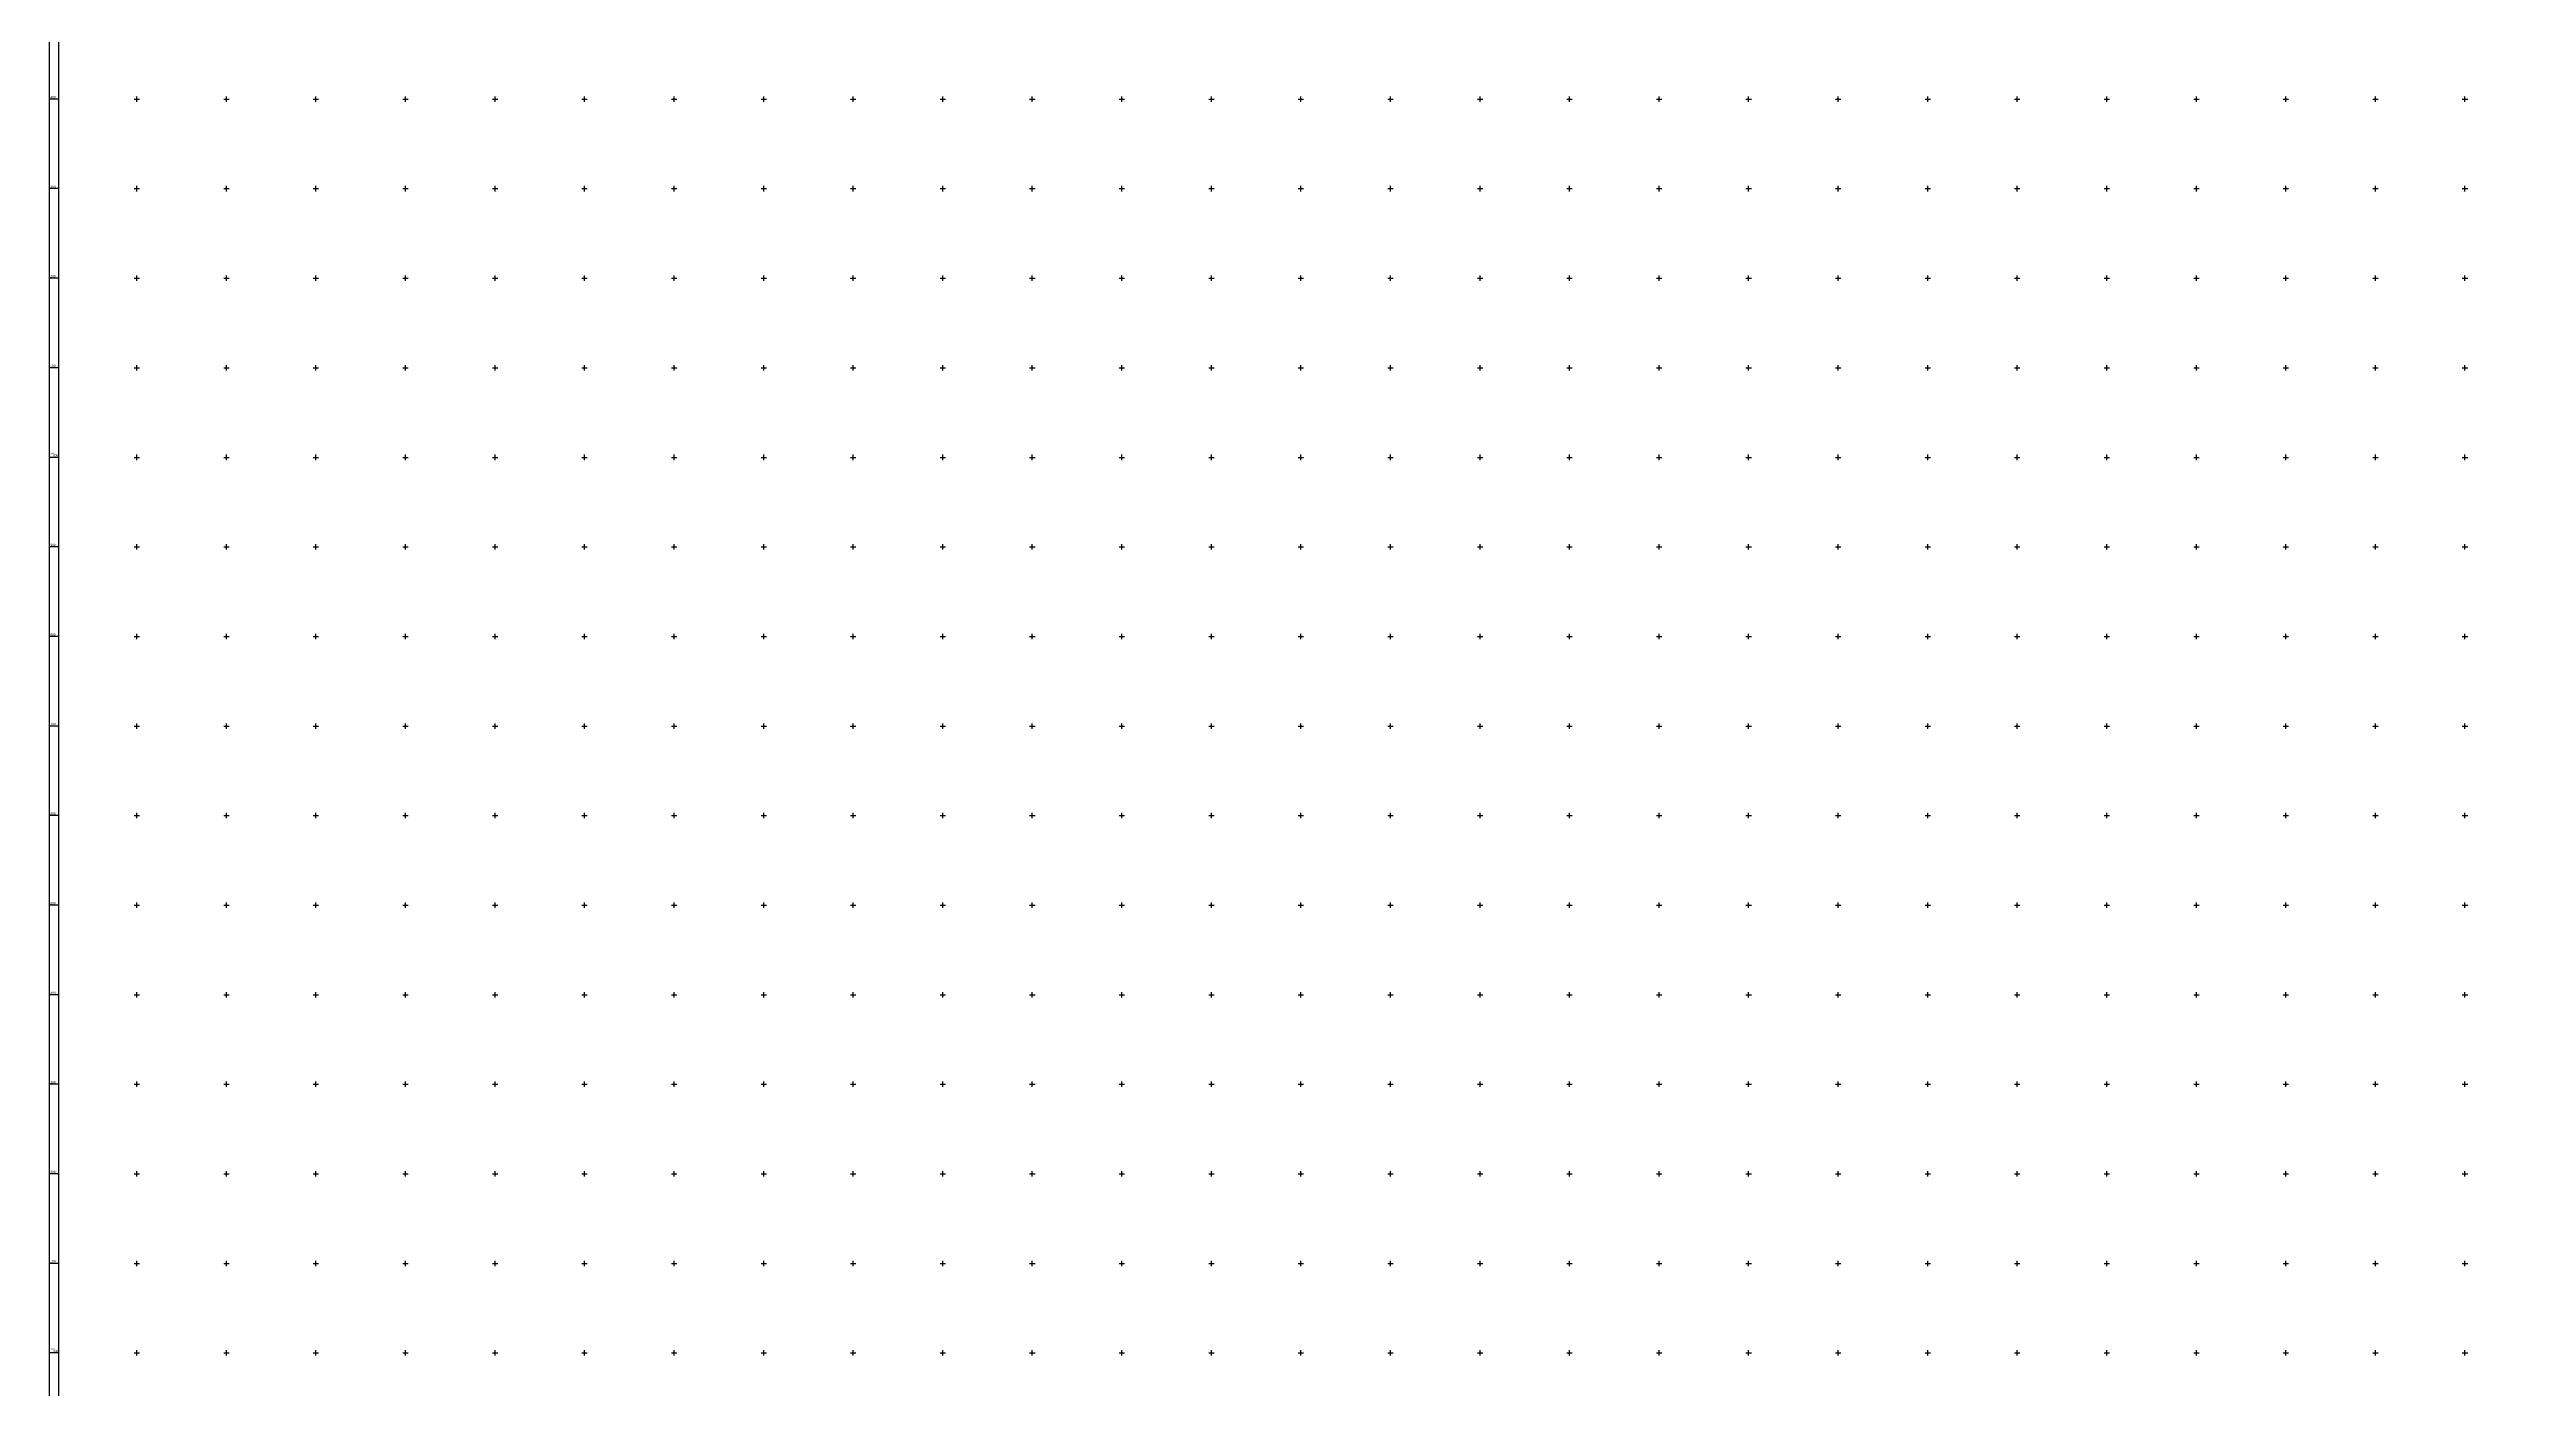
# Model space of a CAD drawing. Extents: x 542197 to 550482, y 1822129 to 1845893.
# Drawn here: x 542202 to 544969, y 1839960 to 1841455 of the extents above; entities that cross this region are included whole.
import ezdxf

# ---------------------------------------------------------------- set-up
doc = ezdxf.new("R2010")
doc.units = 0
doc.layers.add('Level 63', color=7, linetype='Continuous')

msp = doc.modelspace()

# ---------------------------------------------------------------- linework, layer by layer
at = {"layer": 'Level 63'}
for p, q in [((542212.9, 1841400), (542202.4, 1841400)), ((542297, 1841400), (542303, 1841400)), ((542300, 1841397), (542300, 1841403)), ((542397, 1841400), (542403, 1841400)), ((542400, 1841397), (542400, 1841403)), ((542497, 1841400), (542503, 1841400)), ((542500, 1841397), (542500, 1841403)), ((542597, 1841400), (542603, 1841400)), ((542600, 1841397), (542600, 1841403)), ((542697, 1841400), (542703, 1841400)), ((542700, 1841397), (542700, 1841403)), ((542797, 1841400), (542803, 1841400)), ((542800, 1841397), (542800, 1841403)), ((542897, 1841400), (542903, 1841400)), ((542900, 1841397), (542900, 1841403)), ((542997, 1841400), (543003, 1841400)), ((543000, 1841397), (543000, 1841403)), ((543097, 1841400), (543103, 1841400)), ((543100, 1841397), (543100, 1841403)), ((543197, 1841400), (543203, 1841400)), ((543200, 1841397), (543200, 1841403)), ((543297, 1841400), (543303, 1841400)), ((543300, 1841397), (543300, 1841403)), ((543397, 1841400), (543403, 1841400)), ((543400, 1841397), (543400, 1841403)), ((543497, 1841400), (543503, 1841400)), ((543500, 1841397), (543500, 1841403)), ((543597, 1841400), (543603, 1841400)), ((543600, 1841397), (543600, 1841403)), ((543697, 1841400), (543703, 1841400)), ((543700, 1841397), (543700, 1841403)), ((543797, 1841400), (543803, 1841400)), ((543800, 1841397), (543800, 1841403)), ((543897, 1841400), (543903, 1841400)), ((543900, 1841397), (543900, 1841403)), ((543997, 1841400), (544003, 1841400)), ((544000, 1841397), (544000, 1841403)), ((544097, 1841400), (544103, 1841400)), ((544100, 1841397), (544100, 1841403)), ((544197, 1841400), (544203, 1841400)), ((544200, 1841397), (544200, 1841403)), ((544297, 1841400), (544303, 1841400)), ((544300, 1841397), (544300, 1841403)), ((544397, 1841400), (544403, 1841400)), ((544400, 1841397), (544400, 1841403)), ((544497, 1841400), (544503, 1841400)), ((544500, 1841397), (544500, 1841403)), ((544597, 1841400), (544603, 1841400)), ((544600, 1841397), (544600, 1841403)), ((544697, 1841400), (544703, 1841400)), ((544700, 1841397), (544700, 1841403)), ((544797, 1841400), (544803, 1841400)), ((544800, 1841397), (544800, 1841403)), ((544897, 1841400), (544903, 1841400)), ((544900, 1841397), (544900, 1841403)), ((542212.9, 1841300), (542202.4, 1841300)), ((542297, 1841300), (542303, 1841300)), ((542300, 1841297), (542300, 1841303)), ((542397, 1841300), (542403, 1841300)), ((542400, 1841297), (542400, 1841303)), ((542497, 1841300), (542503, 1841300)), ((542500, 1841297), (542500, 1841303)), ((542597, 1841300), (542603, 1841300)), ((542600, 1841297), (542600, 1841303)), ((542697, 1841300), (542703, 1841300)), ((542700, 1841297), (542700, 1841303)), ((542797, 1841300), (542803, 1841300)), ((542800, 1841297), (542800, 1841303)), ((542897, 1841300), (542903, 1841300)), ((542900, 1841297), (542900, 1841303)), ((542997, 1841300), (543003, 1841300)), ((543000, 1841297), (543000, 1841303)), ((543097, 1841300), (543103, 1841300)), ((543100, 1841297), (543100, 1841303)), ((543197, 1841300), (543203, 1841300)), ((543200, 1841297), (543200, 1841303)), ((543297, 1841300), (543303, 1841300)), ((543300, 1841297), (543300, 1841303)), ((543397, 1841300), (543403, 1841300)), ((543400, 1841297), (543400, 1841303)), ((543497, 1841300), (543503, 1841300)), ((543500, 1841297), (543500, 1841303)), ((543597, 1841300), (543603, 1841300)), ((543600, 1841297), (543600, 1841303)), ((543697, 1841300), (543703, 1841300)), ((543700, 1841297), (543700, 1841303)), ((543797, 1841300), (543803, 1841300)), ((543800, 1841297), (543800, 1841303)), ((543897, 1841300), (543903, 1841300)), ((543900, 1841297), (543900, 1841303)), ((543997, 1841300), (544003, 1841300)), ((544000, 1841297), (544000, 1841303)), ((544097, 1841300), (544103, 1841300)), ((544100, 1841297), (544100, 1841303)), ((544197, 1841300), (544203, 1841300)), ((544200, 1841297), (544200, 1841303)), ((544297, 1841300), (544303, 1841300)), ((544300, 1841297), (544300, 1841303)), ((544397, 1841300), (544403, 1841300)), ((544400, 1841297), (544400, 1841303)), ((544497, 1841300), (544503, 1841300)), ((544500, 1841297), (544500, 1841303)), ((544597, 1841300), (544603, 1841300)), ((544600, 1841297), (544600, 1841303)), ((544697, 1841300), (544703, 1841300)), ((544700, 1841297), (544700, 1841303)), ((544797, 1841300), (544803, 1841300)), ((544800, 1841297), (544800, 1841303)), ((544897, 1841300), (544903, 1841300)), ((544900, 1841297), (544900, 1841303)), ((542212.9, 1841200), (542202.4, 1841200)), ((542297, 1841200), (542303, 1841200)), ((542300, 1841197), (542300, 1841203)), ((542397, 1841200), (542403, 1841200)), ((542400, 1841197), (542400, 1841203)), ((542497, 1841200), (542503, 1841200)), ((542500, 1841197), (542500, 1841203)), ((542597, 1841200), (542603, 1841200)), ((542600, 1841197), (542600, 1841203)), ((542697, 1841200), (542703, 1841200)), ((542700, 1841197), (542700, 1841203)), ((542797, 1841200), (542803, 1841200)), ((542800, 1841197), (542800, 1841203)), ((542897, 1841200), (542903, 1841200)), ((542900, 1841197), (542900, 1841203)), ((542997, 1841200), (543003, 1841200)), ((543000, 1841197), (543000, 1841203)), ((543097, 1841200), (543103, 1841200)), ((543100, 1841197), (543100, 1841203)), ((543197, 1841200), (543203, 1841200)), ((543200, 1841197), (543200, 1841203)), ((543297, 1841200), (543303, 1841200)), ((543300, 1841197), (543300, 1841203)), ((543397, 1841200), (543403, 1841200)), ((543400, 1841197), (543400, 1841203)), ((543497, 1841200), (543503, 1841200)), ((543500, 1841197), (543500, 1841203)), ((543597, 1841200), (543603, 1841200)), ((543600, 1841197), (543600, 1841203)), ((543697, 1841200), (543703, 1841200)), ((543700, 1841197), (543700, 1841203)), ((543797, 1841200), (543803, 1841200)), ((543800, 1841197), (543800, 1841203)), ((543897, 1841200), (543903, 1841200)), ((543900, 1841197), (543900, 1841203)), ((543997, 1841200), (544003, 1841200)), ((544000, 1841197), (544000, 1841203)), ((544097, 1841200), (544103, 1841200)), ((544100, 1841197), (544100, 1841203)), ((544197, 1841200), (544203, 1841200)), ((544200, 1841197), (544200, 1841203)), ((544297, 1841200), (544303, 1841200)), ((544300, 1841197), (544300, 1841203)), ((544397, 1841200), (544403, 1841200)), ((544400, 1841197), (544400, 1841203)), ((544497, 1841200), (544503, 1841200)), ((544500, 1841197), (544500, 1841203)), ((544597, 1841200), (544603, 1841200)), ((544600, 1841197), (544600, 1841203)), ((544697, 1841200), (544703, 1841200)), ((544700, 1841197), (544700, 1841203)), ((544797, 1841200), (544803, 1841200)), ((544800, 1841197), (544800, 1841203)), ((544897, 1841200), (544903, 1841200)), ((544900, 1841197), (544900, 1841203)), ((542212.9, 1841100), (542202.4, 1841100)), ((542297, 1841100), (542303, 1841100)), ((542300, 1841097), (542300, 1841103)), ((542397, 1841100), (542403, 1841100)), ((542400, 1841097), (542400, 1841103)), ((542497, 1841100), (542503, 1841100)), ((542500, 1841097), (542500, 1841103)), ((542597, 1841100), (542603, 1841100)), ((542600, 1841097), (542600, 1841103)), ((542697, 1841100), (542703, 1841100)), ((542700, 1841097), (542700, 1841103)), ((542797, 1841100), (542803, 1841100)), ((542800, 1841097), (542800, 1841103)), ((542897, 1841100), (542903, 1841100)), ((542900, 1841097), (542900, 1841103)), ((542997, 1841100), (543003, 1841100)), ((543000, 1841097), (543000, 1841103)), ((543097, 1841100), (543103, 1841100)), ((543100, 1841097), (543100, 1841103)), ((543197, 1841100), (543203, 1841100)), ((543200, 1841097), (543200, 1841103)), ((543297, 1841100), (543303, 1841100)), ((543300, 1841097), (543300, 1841103)), ((543397, 1841100), (543403, 1841100)), ((543400, 1841097), (543400, 1841103)), ((543497, 1841100), (543503, 1841100)), ((543500, 1841097), (543500, 1841103)), ((543597, 1841100), (543603, 1841100)), ((543600, 1841097), (543600, 1841103)), ((543697, 1841100), (543703, 1841100)), ((543700, 1841097), (543700, 1841103)), ((543797, 1841100), (543803, 1841100)), ((543800, 1841097), (543800, 1841103)), ((543897, 1841100), (543903, 1841100)), ((543900, 1841097), (543900, 1841103)), ((543997, 1841100), (544003, 1841100)), ((544000, 1841097), (544000, 1841103)), ((544097, 1841100), (544103, 1841100)), ((544100, 1841097), (544100, 1841103)), ((544197, 1841100), (544203, 1841100)), ((544200, 1841097), (544200, 1841103)), ((544297, 1841100), (544303, 1841100)), ((544300, 1841097), (544300, 1841103)), ((544397, 1841100), (544403, 1841100)), ((544400, 1841097), (544400, 1841103)), ((544497, 1841100), (544503, 1841100)), ((544500, 1841097), (544500, 1841103)), ((544597, 1841100), (544603, 1841100)), ((544600, 1841097), (544600, 1841103)), ((544697, 1841100), (544703, 1841100)), ((544700, 1841097), (544700, 1841103)), ((544797, 1841100), (544803, 1841100)), ((544800, 1841097), (544800, 1841103)), ((544897, 1841100), (544903, 1841100)), ((544900, 1841097), (544900, 1841103)), ((542212.9, 1841000), (542202.4, 1841000)), ((542297, 1841000), (542303, 1841000)), ((542300, 1840997), (542300, 1841003)), ((542397, 1841000), (542403, 1841000)), ((542400, 1840997), (542400, 1841003)), ((542497, 1841000), (542503, 1841000)), ((542500, 1840997), (542500, 1841003)), ((542597, 1841000), (542603, 1841000)), ((542600, 1840997), (542600, 1841003)), ((542697, 1841000), (542703, 1841000)), ((542700, 1840997), (542700, 1841003)), ((542797, 1841000), (542803, 1841000)), ((542800, 1840997), (542800, 1841003)), ((542897, 1841000), (542903, 1841000)), ((542900, 1840997), (542900, 1841003)), ((542997, 1841000), (543003, 1841000)), ((543000, 1840997), (543000, 1841003)), ((543097, 1841000), (543103, 1841000)), ((543100, 1840997), (543100, 1841003)), ((543197, 1841000), (543203, 1841000)), ((543200, 1840997), (543200, 1841003)), ((543297, 1841000), (543303, 1841000)), ((543300, 1840997), (543300, 1841003)), ((543397, 1841000), (543403, 1841000)), ((543400, 1840997), (543400, 1841003)), ((543497, 1841000), (543503, 1841000)), ((543500, 1840997), (543500, 1841003)), ((543597, 1841000), (543603, 1841000)), ((543600, 1840997), (543600, 1841003)), ((543697, 1841000), (543703, 1841000)), ((543700, 1840997), (543700, 1841003)), ((543797, 1841000), (543803, 1841000)), ((543800, 1840997), (543800, 1841003)), ((543897, 1841000), (543903, 1841000)), ((543900, 1840997), (543900, 1841003)), ((543997, 1841000), (544003, 1841000)), ((544000, 1840997), (544000, 1841003)), ((544097, 1841000), (544103, 1841000)), ((544100, 1840997), (544100, 1841003)), ((544197, 1841000), (544203, 1841000)), ((544200, 1840997), (544200, 1841003)), ((544297, 1841000), (544303, 1841000)), ((544300, 1840997), (544300, 1841003)), ((544397, 1841000), (544403, 1841000)), ((544400, 1840997), (544400, 1841003)), ((544497, 1841000), (544503, 1841000)), ((544500, 1840997), (544500, 1841003)), ((544597, 1841000), (544603, 1841000)), ((544600, 1840997), (544600, 1841003)), ((544697, 1841000), (544703, 1841000)), ((544700, 1840997), (544700, 1841003)), ((544797, 1841000), (544803, 1841000)), ((544800, 1840997), (544800, 1841003)), ((544897, 1841000), (544903, 1841000)), ((544900, 1840997), (544900, 1841003)), ((542212.9, 1840900), (542202.4, 1840900)), ((542297, 1840900), (542303, 1840900)), ((542300, 1840897), (542300, 1840903)), ((542397, 1840900), (542403, 1840900)), ((542400, 1840897), (542400, 1840903)), ((542497, 1840900), (542503, 1840900)), ((542500, 1840897), (542500, 1840903)), ((542597, 1840900), (542603, 1840900)), ((542600, 1840897), (542600, 1840903)), ((542697, 1840900), (542703, 1840900)), ((542700, 1840897), (542700, 1840903)), ((542797, 1840900), (542803, 1840900)), ((542800, 1840897), (542800, 1840903)), ((542897, 1840900), (542903, 1840900)), ((542900, 1840897), (542900, 1840903)), ((542997, 1840900), (543003, 1840900)), ((543000, 1840897), (543000, 1840903)), ((543097, 1840900), (543103, 1840900)), ((543100, 1840897), (543100, 1840903)), ((543197, 1840900), (543203, 1840900)), ((543200, 1840897), (543200, 1840903)), ((543297, 1840900), (543303, 1840900)), ((543300, 1840897), (543300, 1840903)), ((543397, 1840900), (543403, 1840900)), ((543400, 1840897), (543400, 1840903)), ((543497, 1840900), (543503, 1840900)), ((543500, 1840897), (543500, 1840903)), ((543597, 1840900), (543603, 1840900)), ((543600, 1840897), (543600, 1840903)), ((543697, 1840900), (543703, 1840900)), ((543700, 1840897), (543700, 1840903)), ((543797, 1840900), (543803, 1840900)), ((543800, 1840897), (543800, 1840903)), ((543897, 1840900), (543903, 1840900)), ((543900, 1840897), (543900, 1840903)), ((543997, 1840900), (544003, 1840900)), ((544000, 1840897), (544000, 1840903)), ((544097, 1840900), (544103, 1840900)), ((544100, 1840897), (544100, 1840903)), ((544197, 1840900), (544203, 1840900)), ((544200, 1840897), (544200, 1840903)), ((544297, 1840900), (544303, 1840900)), ((544300, 1840897), (544300, 1840903)), ((544397, 1840900), (544403, 1840900)), ((544400, 1840897), (544400, 1840903)), ((544497, 1840900), (544503, 1840900)), ((544500, 1840897), (544500, 1840903)), ((544597, 1840900), (544603, 1840900)), ((544600, 1840897), (544600, 1840903)), ((544697, 1840900), (544703, 1840900)), ((544700, 1840897), (544700, 1840903)), ((544797, 1840900), (544803, 1840900)), ((544800, 1840897), (544800, 1840903)), ((544897, 1840900), (544903, 1840900)), ((544900, 1840897), (544900, 1840903)), ((542212.9, 1840800), (542202.4, 1840800)), ((542297, 1840800), (542303, 1840800)), ((542300, 1840797), (542300, 1840803)), ((542397, 1840800), (542403, 1840800)), ((542400, 1840797), (542400, 1840803)), ((542497, 1840800), (542503, 1840800)), ((542500, 1840797), (542500, 1840803)), ((542597, 1840800), (542603, 1840800)), ((542600, 1840797), (542600, 1840803)), ((542697, 1840800), (542703, 1840800)), ((542700, 1840797), (542700, 1840803)), ((542797, 1840800), (542803, 1840800)), ((542800, 1840797), (542800, 1840803)), ((542897, 1840800), (542903, 1840800)), ((542900, 1840797), (542900, 1840803)), ((542997, 1840800), (543003, 1840800)), ((543000, 1840797), (543000, 1840803)), ((543097, 1840800), (543103, 1840800)), ((543100, 1840797), (543100, 1840803)), ((543197, 1840800), (543203, 1840800)), ((543200, 1840797), (543200, 1840803)), ((543297, 1840800), (543303, 1840800)), ((543300, 1840797), (543300, 1840803)), ((543397, 1840800), (543403, 1840800)), ((543400, 1840797), (543400, 1840803)), ((543497, 1840800), (543503, 1840800)), ((543500, 1840797), (543500, 1840803)), ((543597, 1840800), (543603, 1840800)), ((543600, 1840797), (543600, 1840803)), ((543697, 1840800), (543703, 1840800)), ((543700, 1840797), (543700, 1840803)), ((543797, 1840800), (543803, 1840800)), ((543800, 1840797), (543800, 1840803)), ((543897, 1840800), (543903, 1840800)), ((543900, 1840797), (543900, 1840803)), ((543997, 1840800), (544003, 1840800)), ((544000, 1840797), (544000, 1840803)), ((544097, 1840800), (544103, 1840800)), ((544100, 1840797), (544100, 1840803)), ((544197, 1840800), (544203, 1840800)), ((544200, 1840797), (544200, 1840803)), ((544297, 1840800), (544303, 1840800)), ((544300, 1840797), (544300, 1840803)), ((544397, 1840800), (544403, 1840800)), ((544400, 1840797), (544400, 1840803)), ((544497, 1840800), (544503, 1840800)), ((544500, 1840797), (544500, 1840803)), ((544597, 1840800), (544603, 1840800)), ((544600, 1840797), (544600, 1840803)), ((544697, 1840800), (544703, 1840800)), ((544700, 1840797), (544700, 1840803)), ((544797, 1840800), (544803, 1840800)), ((544800, 1840797), (544800, 1840803)), ((544897, 1840800), (544903, 1840800)), ((544900, 1840797), (544900, 1840803)), ((542212.9, 1840700), (542202.4, 1840700)), ((542297, 1840700), (542303, 1840700)), ((542300, 1840697), (542300, 1840703)), ((542397, 1840700), (542403, 1840700)), ((542400, 1840697), (542400, 1840703)), ((542497, 1840700), (542503, 1840700)), ((542500, 1840697), (542500, 1840703)), ((542597, 1840700), (542603, 1840700)), ((542600, 1840697), (542600, 1840703)), ((542697, 1840700), (542703, 1840700)), ((542700, 1840697), (542700, 1840703)), ((542797, 1840700), (542803, 1840700)), ((542800, 1840697), (542800, 1840703)), ((542897, 1840700), (542903, 1840700)), ((542900, 1840697), (542900, 1840703)), ((542997, 1840700), (543003, 1840700)), ((543000, 1840697), (543000, 1840703)), ((543097, 1840700), (543103, 1840700)), ((543100, 1840697), (543100, 1840703)), ((543197, 1840700), (543203, 1840700)), ((543200, 1840697), (543200, 1840703)), ((543297, 1840700), (543303, 1840700)), ((543300, 1840697), (543300, 1840703)), ((543397, 1840700), (543403, 1840700)), ((543400, 1840697), (543400, 1840703)), ((543497, 1840700), (543503, 1840700)), ((543500, 1840697), (543500, 1840703)), ((543597, 1840700), (543603, 1840700)), ((543600, 1840697), (543600, 1840703)), ((543697, 1840700), (543703, 1840700)), ((543700, 1840697), (543700, 1840703)), ((543797, 1840700), (543803, 1840700)), ((543800, 1840697), (543800, 1840703)), ((543897, 1840700), (543903, 1840700)), ((543900, 1840697), (543900, 1840703)), ((543997, 1840700), (544003, 1840700)), ((544000, 1840697), (544000, 1840703)), ((544097, 1840700), (544103, 1840700)), ((544100, 1840697), (544100, 1840703)), ((544197, 1840700), (544203, 1840700)), ((544200, 1840697), (544200, 1840703)), ((544297, 1840700), (544303, 1840700)), ((544300, 1840697), (544300, 1840703)), ((544397, 1840700), (544403, 1840700)), ((544400, 1840697), (544400, 1840703)), ((544497, 1840700), (544503, 1840700)), ((544500, 1840697), (544500, 1840703)), ((544597, 1840700), (544603, 1840700)), ((544600, 1840697), (544600, 1840703)), ((544697, 1840700), (544703, 1840700)), ((544700, 1840697), (544700, 1840703)), ((544797, 1840700), (544803, 1840700)), ((544800, 1840697), (544800, 1840703)), ((544897, 1840700), (544903, 1840700)), ((544900, 1840697), (544900, 1840703)), ((542212.9, 1840600), (542202.4, 1840600)), ((542297, 1840600), (542303, 1840600)), ((542300, 1840597), (542300, 1840603)), ((542397, 1840600), (542403, 1840600)), ((542400, 1840597), (542400, 1840603)), ((542497, 1840600), (542503, 1840600)), ((542500, 1840597), (542500, 1840603)), ((542597, 1840600), (542603, 1840600)), ((542600, 1840597), (542600, 1840603)), ((542697, 1840600), (542703, 1840600)), ((542700, 1840597), (542700, 1840603)), ((542797, 1840600), (542803, 1840600)), ((542800, 1840597), (542800, 1840603)), ((542897, 1840600), (542903, 1840600)), ((542900, 1840597), (542900, 1840603)), ((542997, 1840600), (543003, 1840600)), ((543000, 1840597), (543000, 1840603)), ((543097, 1840600), (543103, 1840600)), ((543100, 1840597), (543100, 1840603)), ((543197, 1840600), (543203, 1840600)), ((543200, 1840597), (543200, 1840603)), ((543297, 1840600), (543303, 1840600)), ((543300, 1840597), (543300, 1840603)), ((543397, 1840600), (543403, 1840600)), ((543400, 1840597), (543400, 1840603)), ((543497, 1840600), (543503, 1840600)), ((543500, 1840597), (543500, 1840603)), ((543597, 1840600), (543603, 1840600)), ((543600, 1840597), (543600, 1840603)), ((543697, 1840600), (543703, 1840600)), ((543700, 1840597), (543700, 1840603)), ((543797, 1840600), (543803, 1840600)), ((543800, 1840597), (543800, 1840603)), ((543897, 1840600), (543903, 1840600)), ((543900, 1840597), (543900, 1840603)), ((543997, 1840600), (544003, 1840600)), ((544000, 1840597), (544000, 1840603)), ((544097, 1840600), (544103, 1840600)), ((544100, 1840597), (544100, 1840603)), ((544197, 1840600), (544203, 1840600)), ((544200, 1840597), (544200, 1840603)), ((544297, 1840600), (544303, 1840600)), ((544300, 1840597), (544300, 1840603)), ((544397, 1840600), (544403, 1840600)), ((544400, 1840597), (544400, 1840603)), ((544497, 1840600), (544503, 1840600)), ((544500, 1840597), (544500, 1840603)), ((544597, 1840600), (544603, 1840600)), ((544600, 1840597), (544600, 1840603)), ((544697, 1840600), (544703, 1840600)), ((544700, 1840597), (544700, 1840603)), ((544797, 1840600), (544803, 1840600)), ((544800, 1840597), (544800, 1840603)), ((544897, 1840600), (544903, 1840600)), ((544900, 1840597), (544900, 1840603)), ((542212.9, 1840500), (542202.4, 1840500)), ((542297, 1840500), (542303, 1840500)), ((542300, 1840497), (542300, 1840503)), ((542397, 1840500), (542403, 1840500)), ((542400, 1840497), (542400, 1840503)), ((542497, 1840500), (542503, 1840500)), ((542500, 1840497), (542500, 1840503)), ((542597, 1840500), (542603, 1840500)), ((542600, 1840497), (542600, 1840503)), ((542697, 1840500), (542703, 1840500)), ((542700, 1840497), (542700, 1840503)), ((542797, 1840500), (542803, 1840500)), ((542800, 1840497), (542800, 1840503)), ((542897, 1840500), (542903, 1840500)), ((542900, 1840497), (542900, 1840503)), ((542997, 1840500), (543003, 1840500)), ((543000, 1840497), (543000, 1840503)), ((543097, 1840500), (543103, 1840500)), ((543100, 1840497), (543100, 1840503)), ((543197, 1840500), (543203, 1840500)), ((543200, 1840497), (543200, 1840503)), ((543297, 1840500), (543303, 1840500)), ((543300, 1840497), (543300, 1840503)), ((543397, 1840500), (543403, 1840500)), ((543400, 1840497), (543400, 1840503)), ((543497, 1840500), (543503, 1840500)), ((543500, 1840497), (543500, 1840503)), ((543597, 1840500), (543603, 1840500)), ((543600, 1840497), (543600, 1840503)), ((543697, 1840500), (543703, 1840500)), ((543700, 1840497), (543700, 1840503)), ((543797, 1840500), (543803, 1840500)), ((543800, 1840497), (543800, 1840503)), ((543897, 1840500), (543903, 1840500)), ((543900, 1840497), (543900, 1840503)), ((543997, 1840500), (544003, 1840500)), ((544000, 1840497), (544000, 1840503)), ((544097, 1840500), (544103, 1840500)), ((544100, 1840497), (544100, 1840503)), ((544197, 1840500), (544203, 1840500)), ((544200, 1840497), (544200, 1840503)), ((544297, 1840500), (544303, 1840500)), ((544300, 1840497), (544300, 1840503)), ((544397, 1840500), (544403, 1840500)), ((544400, 1840497), (544400, 1840503)), ((544497, 1840500), (544503, 1840500)), ((544500, 1840497), (544500, 1840503)), ((544597, 1840500), (544603, 1840500)), ((544600, 1840497), (544600, 1840503)), ((544697, 1840500), (544703, 1840500)), ((544700, 1840497), (544700, 1840503)), ((544797, 1840500), (544803, 1840500)), ((544800, 1840497), (544800, 1840503)), ((544897, 1840500), (544903, 1840500)), ((544900, 1840497), (544900, 1840503)), ((542212.9, 1840400), (542202.4, 1840400)), ((542297, 1840400), (542303, 1840400)), ((542300, 1840397), (542300, 1840403)), ((542397, 1840400), (542403, 1840400)), ((542400, 1840397), (542400, 1840403)), ((542497, 1840400), (542503, 1840400)), ((542500, 1840397), (542500, 1840403)), ((542597, 1840400), (542603, 1840400)), ((542600, 1840397), (542600, 1840403)), ((542697, 1840400), (542703, 1840400)), ((542700, 1840397), (542700, 1840403)), ((542797, 1840400), (542803, 1840400)), ((542800, 1840397), (542800, 1840403)), ((542897, 1840400), (542903, 1840400)), ((542900, 1840397), (542900, 1840403)), ((542997, 1840400), (543003, 1840400)), ((543000, 1840397), (543000, 1840403)), ((543097, 1840400), (543103, 1840400)), ((543100, 1840397), (543100, 1840403)), ((543197, 1840400), (543203, 1840400)), ((543200, 1840397), (543200, 1840403)), ((543297, 1840400), (543303, 1840400)), ((543300, 1840397), (543300, 1840403)), ((543397, 1840400), (543403, 1840400)), ((543400, 1840397), (543400, 1840403)), ((543497, 1840400), (543503, 1840400)), ((543500, 1840397), (543500, 1840403)), ((543597, 1840400), (543603, 1840400)), ((543600, 1840397), (543600, 1840403)), ((543697, 1840400), (543703, 1840400)), ((543700, 1840397), (543700, 1840403)), ((543797, 1840400), (543803, 1840400)), ((543800, 1840397), (543800, 1840403)), ((543897, 1840400), (543903, 1840400)), ((543900, 1840397), (543900, 1840403)), ((543997, 1840400), (544003, 1840400)), ((544000, 1840397), (544000, 1840403)), ((544097, 1840400), (544103, 1840400)), ((544100, 1840397), (544100, 1840403)), ((544197, 1840400), (544203, 1840400)), ((544200, 1840397), (544200, 1840403)), ((544297, 1840400), (544303, 1840400)), ((544300, 1840397), (544300, 1840403)), ((544397, 1840400), (544403, 1840400)), ((544400, 1840397), (544400, 1840403)), ((544497, 1840400), (544503, 1840400)), ((544500, 1840397), (544500, 1840403)), ((544597, 1840400), (544603, 1840400)), ((544600, 1840397), (544600, 1840403)), ((544697, 1840400), (544703, 1840400)), ((544700, 1840397), (544700, 1840403)), ((544797, 1840400), (544803, 1840400)), ((544800, 1840397), (544800, 1840403)), ((544897, 1840400), (544903, 1840400)), ((544900, 1840397), (544900, 1840403)), ((542300, 1840297), (542300, 1840303)), ((542400, 1840297), (542400, 1840303)), ((542500, 1840297), (542500, 1840303)), ((542600, 1840297), (542600, 1840303)), ((542700, 1840297), (542700, 1840303)), ((542800, 1840297), (542800, 1840303)), ((542900, 1840297), (542900, 1840303)), ((543000, 1840297), (543000, 1840303)), ((543100, 1840297), (543100, 1840303)), ((543200, 1840297), (543200, 1840303)), ((543300, 1840297), (543300, 1840303)), ((543400, 1840297), (543400, 1840303)), ((543500, 1840297), (543500, 1840303)), ((543600, 1840297), (543600, 1840303)), ((543700, 1840297), (543700, 1840303)), ((543800, 1840297), (543800, 1840303)), ((543900, 1840297), (543900, 1840303)), ((544000, 1840297), (544000, 1840303)), ((544100, 1840297), (544100, 1840303)), ((544200, 1840297), (544200, 1840303)), ((544300, 1840297), (544300, 1840303)), ((544400, 1840297), (544400, 1840303)), ((544500, 1840297), (544500, 1840303)), ((544600, 1840297), (544600, 1840303)), ((544700, 1840297), (544700, 1840303)), ((544800, 1840297), (544800, 1840303)), ((544900, 1840297), (544900, 1840303)), ((542212.9, 1840300), (542202.4, 1840300)), ((542297, 1840300), (542303, 1840300)), ((542397, 1840300), (542403, 1840300)), ((542497, 1840300), (542503, 1840300)), ((542597, 1840300), (542603, 1840300)), ((542697, 1840300), (542703, 1840300)), ((542797, 1840300), (542803, 1840300)), ((542897, 1840300), (542903, 1840300)), ((542997, 1840300), (543003, 1840300)), ((543097, 1840300), (543103, 1840300)), ((543197, 1840300), (543203, 1840300)), ((543297, 1840300), (543303, 1840300)), ((543397, 1840300), (543403, 1840300)), ((543497, 1840300), (543503, 1840300)), ((543597, 1840300), (543603, 1840300)), ((543697, 1840300), (543703, 1840300)), ((543797, 1840300), (543803, 1840300)), ((543897, 1840300), (543903, 1840300)), ((543997, 1840300), (544003, 1840300)), ((544097, 1840300), (544103, 1840300)), ((544197, 1840300), (544203, 1840300)), ((544297, 1840300), (544303, 1840300)), ((544397, 1840300), (544403, 1840300)), ((544497, 1840300), (544503, 1840300)), ((544597, 1840300), (544603, 1840300)), ((544697, 1840300), (544703, 1840300)), ((544797, 1840300), (544803, 1840300)), ((544897, 1840300), (544903, 1840300)), ((542212.9, 1840200), (542202.4, 1840200)), ((542297, 1840200), (542303, 1840200)), ((542300, 1840197), (542300, 1840203)), ((542397, 1840200), (542403, 1840200)), ((542400, 1840197), (542400, 1840203)), ((542497, 1840200), (542503, 1840200)), ((542500, 1840197), (542500, 1840203)), ((542597, 1840200), (542603, 1840200)), ((542600, 1840197), (542600, 1840203)), ((542697, 1840200), (542703, 1840200)), ((542700, 1840197), (542700, 1840203)), ((542797, 1840200), (542803, 1840200)), ((542800, 1840197), (542800, 1840203)), ((542897, 1840200), (542903, 1840200)), ((542900, 1840197), (542900, 1840203)), ((542997, 1840200), (543003, 1840200)), ((543000, 1840197), (543000, 1840203)), ((543097, 1840200), (543103, 1840200)), ((543100, 1840197), (543100, 1840203)), ((543197, 1840200), (543203, 1840200)), ((543200, 1840197), (543200, 1840203)), ((543297, 1840200), (543303, 1840200)), ((543300, 1840197), (543300, 1840203)), ((543397, 1840200), (543403, 1840200)), ((543400, 1840197), (543400, 1840203)), ((543497, 1840200), (543503, 1840200)), ((543500, 1840197), (543500, 1840203)), ((543597, 1840200), (543603, 1840200)), ((543600, 1840197), (543600, 1840203)), ((543697, 1840200), (543703, 1840200)), ((543700, 1840197), (543700, 1840203)), ((543797, 1840200), (543803, 1840200)), ((543800, 1840197), (543800, 1840203)), ((543897, 1840200), (543903, 1840200)), ((543900, 1840197), (543900, 1840203)), ((543997, 1840200), (544003, 1840200)), ((544000, 1840197), (544000, 1840203)), ((544097, 1840200), (544103, 1840200)), ((544100, 1840197), (544100, 1840203)), ((544197, 1840200), (544203, 1840200)), ((544200, 1840197), (544200, 1840203)), ((544297, 1840200), (544303, 1840200)), ((544300, 1840197), (544300, 1840203)), ((544397, 1840200), (544403, 1840200)), ((544400, 1840197), (544400, 1840203)), ((544497, 1840200), (544503, 1840200)), ((544500, 1840197), (544500, 1840203)), ((544597, 1840200), (544603, 1840200)), ((544600, 1840197), (544600, 1840203)), ((544697, 1840200), (544703, 1840200)), ((544700, 1840197), (544700, 1840203)), ((544797, 1840200), (544803, 1840200)), ((544800, 1840197), (544800, 1840203)), ((544897, 1840200), (544903, 1840200)), ((544900, 1840197), (544900, 1840203)), ((542212.9, 1840100), (542202.4, 1840100)), ((542297, 1840100), (542303, 1840100)), ((542300, 1840097), (542300, 1840103)), ((542397, 1840100), (542403, 1840100)), ((542400, 1840097), (542400, 1840103)), ((542497, 1840100), (542503, 1840100)), ((542500, 1840097), (542500, 1840103)), ((542597, 1840100), (542603, 1840100)), ((542600, 1840097), (542600, 1840103)), ((542697, 1840100), (542703, 1840100)), ((542700, 1840097), (542700, 1840103)), ((542797, 1840100), (542803, 1840100)), ((542800, 1840097), (542800, 1840103)), ((542897, 1840100), (542903, 1840100)), ((542900, 1840097), (542900, 1840103)), ((542997, 1840100), (543003, 1840100)), ((543000, 1840097), (543000, 1840103)), ((543097, 1840100), (543103, 1840100)), ((543100, 1840097), (543100, 1840103)), ((543197, 1840100), (543203, 1840100)), ((543200, 1840097), (543200, 1840103)), ((543297, 1840100), (543303, 1840100)), ((543300, 1840097), (543300, 1840103)), ((543397, 1840100), (543403, 1840100)), ((543400, 1840097), (543400, 1840103)), ((543497, 1840100), (543503, 1840100)), ((543500, 1840097), (543500, 1840103)), ((543597, 1840100), (543603, 1840100)), ((543600, 1840097), (543600, 1840103)), ((543697, 1840100), (543703, 1840100)), ((543700, 1840097), (543700, 1840103)), ((543797, 1840100), (543803, 1840100)), ((543800, 1840097), (543800, 1840103)), ((543897, 1840100), (543903, 1840100)), ((543900, 1840097), (543900, 1840103)), ((543997, 1840100), (544003, 1840100)), ((544000, 1840097), (544000, 1840103)), ((544097, 1840100), (544103, 1840100)), ((544100, 1840097), (544100, 1840103)), ((544197, 1840100), (544203, 1840100)), ((544200, 1840097), (544200, 1840103)), ((544297, 1840100), (544303, 1840100)), ((544300, 1840097), (544300, 1840103)), ((544397, 1840100), (544403, 1840100)), ((544400, 1840097), (544400, 1840103)), ((544497, 1840100), (544503, 1840100)), ((544500, 1840097), (544500, 1840103)), ((544597, 1840100), (544603, 1840100)), ((544600, 1840097), (544600, 1840103)), ((544697, 1840100), (544703, 1840100)), ((544700, 1840097), (544700, 1840103)), ((544797, 1840100), (544803, 1840100)), ((544800, 1840097), (544800, 1840103)), ((544897, 1840100), (544903, 1840100)), ((544900, 1840097), (544900, 1840103)), ((542212.9, 1840000), (542202.4, 1840000)), ((542297, 1840000), (542303, 1840000)), ((542300, 1839997), (542300, 1840003)), ((542397, 1840000), (542403, 1840000)), ((542400, 1839997), (542400, 1840003)), ((542497, 1840000), (542503, 1840000)), ((542500, 1839997), (542500, 1840003)), ((542597, 1840000), (542603, 1840000)), ((542600, 1839997), (542600, 1840003)), ((542697, 1840000), (542703, 1840000)), ((542700, 1839997), (542700, 1840003)), ((542797, 1840000), (542803, 1840000)), ((542800, 1839997), (542800, 1840003)), ((542897, 1840000), (542903, 1840000)), ((542900, 1839997), (542900, 1840003)), ((542997, 1840000), (543003, 1840000)), ((543000, 1839997), (543000, 1840003)), ((543097, 1840000), (543103, 1840000)), ((543100, 1839997), (543100, 1840003)), ((543197, 1840000), (543203, 1840000)), ((543200, 1839997), (543200, 1840003)), ((543297, 1840000), (543303, 1840000)), ((543300, 1839997), (543300, 1840003)), ((543397, 1840000), (543403, 1840000)), ((543400, 1839997), (543400, 1840003)), ((543497, 1840000), (543503, 1840000)), ((543500, 1839997), (543500, 1840003)), ((543597, 1840000), (543603, 1840000)), ((543600, 1839997), (543600, 1840003)), ((543697, 1840000), (543703, 1840000)), ((543700, 1839997), (543700, 1840003)), ((543797, 1840000), (543803, 1840000)), ((543800, 1839997), (543800, 1840003)), ((543897, 1840000), (543903, 1840000)), ((543900, 1839997), (543900, 1840003)), ((543997, 1840000), (544003, 1840000)), ((544000, 1839997), (544000, 1840003)), ((544097, 1840000), (544103, 1840000)), ((544100, 1839997), (544100, 1840003)), ((544197, 1840000), (544203, 1840000)), ((544200, 1839997), (544200, 1840003)), ((544297, 1840000), (544303, 1840000)), ((544300, 1839997), (544300, 1840003)), ((544397, 1840000), (544403, 1840000)), ((544400, 1839997), (544400, 1840003)), ((544497, 1840000), (544503, 1840000)), ((544500, 1839997), (544500, 1840003)), ((544597, 1840000), (544603, 1840000)), ((544600, 1839997), (544600, 1840003)), ((544697, 1840000), (544703, 1840000)), ((544700, 1839997), (544700, 1840003)), ((544797, 1840000), (544803, 1840000)), ((544800, 1839997), (544800, 1840003)), ((544897, 1840000), (544903, 1840000)), ((544900, 1839997), (544900, 1840003))]:
    msp.add_line(p, q, dxfattribs=at)
for points in [[(542202.4, 1845862.3), (550399.9, 1845862.3), (550399.9, 1839658.4), (542202.4, 1839658.4), (542202.4, 1845862.3)], [(542212.9, 1845851.8), (550389.4, 1845851.8), (550389.4, 1839668.9), (542212.9, 1839668.9), (542212.9, 1845851.8)]]:
    msp.add_lwpolyline(points, dxfattribs=at)

# ---------------------------------------------------------------- texts
for s, height, p in [('400', 2.5, (542203.4, 1841401)), ('300', 2.5, (542203.4, 1841301)), ('200', 2.5, (542203.4, 1841201)), ('100', 2.5, (542203.4, 1841101)), ('1841', 1.75, (542203.4, 1841003.5)), ('000', 2.5, (542206.3, 1841001)), ('900', 2.5, (542203.4, 1840901)), ('800', 2.5, (542203.4, 1840801)), ('700', 2.5, (542203.4, 1840701)), ('600', 2.5, (542203.4, 1840601)), ('500', 2.5, (542203.4, 1840501)), ('400', 2.5, (542203.4, 1840401)), ('300', 2.5, (542203.4, 1840301)), ('200', 2.5, (542203.4, 1840201)), ('100', 2.5, (542203.4, 1840101)), ('1840', 1.75, (542203.4, 1840003.5)), ('000', 2.5, (542206.3, 1840001))]:
    msp.add_text(s, height=height, dxfattribs=at).set_placement(p)

doc.saveas('drawing.dxf')
